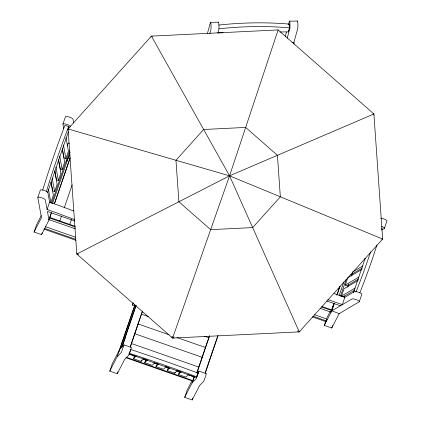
<?xml version="1.0" encoding="UTF-8"?>
<svg xmlns="http://www.w3.org/2000/svg" width="421" height="421" viewBox="0 0 421 421"><rect width="100%" height="100%" fill="white"/><g stroke="black" fill="none" stroke-linecap="round" stroke-linejoin="round"><path stroke-width="0.63" d="M124.016 344.883L121.411 352.366L117.159 356.761L109.781 371.112L117.275 373.732L124.648 359.381L128.905 354.987L131.505 347.504L124.016 344.883L119.759 349.277L112.296 363.776L109.781 371.112M198.922 371.101L196.318 378.584L192.065 382.978L184.687 397.329L192.181 399.95L199.554 385.599L203.811 381.205L206.411 373.722L198.922 371.101L197.291 372.785M207.495 33.201L210.447 22.471A3.968 0.41 89.2 0 1 211.005 24.871A3.968 0.41 89.2 0 1 210.832 29.944L209.805 33.659M217.873 32.927L218.725 29.833A3.968 0.41 89.2 0 0 218.904 24.755A3.968 0.41 89.2 0 0 218.341 22.355M285.243 36.48L286.459 32.059M288.543 24.486L289.411 21.334A3.968 0.41 89.2 0 1 289.969 23.734A3.968 0.41 89.2 0 1 289.79 28.807L287.238 38.09M288.938 25.26L289.253 24.113A125.105 41.768 -2.9 0 0 218.82 25.065M279.865 31.985L288.343 31.864L289.448 27.849L289.253 24.113M293.642 43.389L297.689 28.691A3.968 0.41 89.2 0 0 297.863 23.618A3.968 0.41 89.2 0 0 297.305 21.218M278.123 29.923L229.55 175.831L172.584 338.079L76.806 254.021L68.049 128.942L151.439 36.122L278.123 29.923L373.901 113.98L382.657 239.054L299.268 331.88L172.584 338.079M51.494 212.7L48.983 220.036L41.574 234.644L34.08 232.024L41.458 217.673L37.811 197.475L40.327 190.139A3.968 0.853 18.9 0 1 43.916 190.371A3.968 0.853 18.9 0 1 47.852 192.502L49.599 202.185L47.084 209.526L57.888 213.305A171.963 36.848 18.9 0 0 74.891 219.667M63.739 128.526L62.939 124.106L65.455 116.77A3.968 0.853 18.9 0 1 69.044 117.001A3.968 0.853 18.9 0 1 72.98 119.132L73.675 123.006M68.091 129.968L68.67 128.273M34.08 232.024L36.595 224.688L41.316 215.505M47.657 192.329L68.37 131.852M52.062 189.892L52.483 188.661M67.065 146.076L68.123 142.993L69.376 143.387M73.728 210.995A171.963 36.848 18.9 0 1 60.403 205.969L49.599 202.185L50.841 202.575L53.356 195.239L51.036 182.377M51.104 181.972L52.73 190.976L54.609 191.566L57.124 184.23L54.688 170.726M54.877 170.968L56.498 179.972L58.382 180.562L60.892 173.226L58.456 159.722M58.645 159.964L60.271 168.968L62.15 169.558L64.66 162.222L62.224 148.718M62.413 148.955L64.039 157.959L65.918 158.554L68.434 151.213L65.997 137.709M51.594 203.417L69.77 150.344M41.574 234.644L42.2 232.813M67.749 158.217L66.702 161.275L69.96 154.849M52.572 203.469L70.118 152.249M54.404 203.69L70.154 157.696M75.454 227.066L49.504 217.983L51.288 213.063M54.483 203.738L70.023 158.37M59.787 220.909L61.492 215.936M64.26 207.858L72.133 184.861M69.775 224.404L71.481 219.43M134.704 305.883L132.399 305.078L133.236 302.631M118.748 352.014L134.831 305.057M119.354 350.635L135.009 304.915M121.569 347.409L135.978 305.336M121.974 346.988L125.6 336.405A171.963 5.247 -70.7 0 1 136.151 305.43M122.174 346.788L125.774 336.284M117.275 373.732L117.901 371.901M130.331 346.32L142.409 311.051M130.273 347.262L133.089 339.031A171.963 5.247 -70.7 0 1 142.593 311.098M184.687 397.329L187.203 389.993L192.281 380.131M196.686 373.006L209.405 335.884M197.086 372.617L200.507 362.623A171.963 5.247 -70.7 0 1 209.595 335.905M192.181 399.95L192.807 398.113M205.238 372.538L217.741 336.032M205.18 373.48L207.995 365.244A171.963 5.247 -70.7 0 1 218.125 335.49M327.817 299.684A171.963 36.848 18.9 0 0 331.532 300.862L342.336 304.641L344.852 297.305L354.498 291.611A3.968 0.853 18.9 0 1 359.092 292.463A3.968 0.853 18.9 0 1 361.792 294.432L359.276 301.768L339.147 313.645L331.774 327.996L324.281 325.375L325.749 321.097M312.303 316.876L325.891 321.628L326.312 320.407M325.891 321.628L326.912 319.034L314.561 314.708M320.302 308.404L330.801 312.077L332.216 308.714M334.142 303.088L331.59 310.551L321.702 307.088M336.911 295.01L339.889 286.312M330.801 312.077L334.227 303.141M336.989 295.058L339.973 286.359M339.152 295.553L343.804 281.975M340.415 296.284L346.125 279.623M354.803 290.032L343.336 296.794L341.515 296.089L344.031 288.753L358.224 280.375M358.571 279.023L347.109 285.791L345.283 285.085L347.799 277.749L361.992 269.372M331.774 327.996L332.611 325.554M344.062 297.694L344.694 295.847M347.657 287.206L348.709 284.117M351.461 276.097L352.303 273.629M353.466 292.527L365.091 258.583M381.61 230.05L384.405 228.398L386.92 221.062A3.968 0.853 18.9 0 0 385.131 219.478A3.968 0.853 18.9 0 0 380.589 218.152M381.984 239.828L382.368 238.696M117.159 356.761L119.759 349.277M130.531 350.051L129.415 353.261A125.105 8.241 19.2 0 1 196.833 376.853L198.133 373.111A125.105 8.241 19.2 0 0 130.721 349.519M143.235 359.108L141.009 361.407L133.515 358.787L134.167 356.913L135.057 355.992M141.009 361.407L141.335 360.471M154.912 362.581L152.244 365.339L144.75 362.718L145.403 360.844L146.292 359.929M166.148 366.512L163.48 369.27L155.991 366.649L156.638 364.781L157.528 363.86M176.941 370.906L174.715 373.206L167.226 370.58L167.874 368.712L168.763 367.791M174.715 373.206L175.041 372.269M188.624 374.38L185.95 377.137L178.462 374.516L179.109 372.643L180.004 371.722M192.065 382.978L194.065 377.221M125.916 357.729L192.718 381.105L194.418 376.953L188.234 374.785M128.815 353.882L196.233 377.474L197.349 374.269M172.247 336.237L171.81 337.474L173.541 338.079L173.978 336.842M62.019 150.744L62.903 149.018M132.399 305.078L133.289 303.341M326.522 319.797L326.912 319.034M326.796 318.039L330.132 311.635M332.253 307.562L334.374 303.488L331.859 310.824L324.281 325.375M133.515 358.787L136.188 356.024M144.75 362.718L147.424 359.96M155.991 366.649L158.659 363.891M167.226 370.58L169.895 367.822M178.462 374.516L181.13 371.754M194.018 377.363L194.418 376.953M197.533 373.732L198.133 373.111M196.233 377.474L196.833 376.853M364.123 259.331L365.217 258.689M352.33 272.145L362.702 266.025M350.877 274.787L362.339 268.019M345.283 285.085L358.934 277.034M341.515 296.089L355.166 288.038M76.806 254.021L229.55 175.831L373.901 113.98M78.695 254.126L77.527 254.726L76.985 253.642M150.76 36.895L152.397 36.122M299.889 331.206L298.257 331.98L297.721 330.78M210.653 22.302L218.552 22.187M289.616 21.166L297.515 21.05M217.925 32.88L223.141 32.801M292.121 42.337L293.942 42.311L294.005 44.179M68.049 128.942L229.55 175.831L382.657 239.054M69.012 128.242L68.702 126.526L64.939 125.347A125.105 14.493 -72.6 0 0 42.7 190.145M334.048 293.526L344.852 297.305M326.785 301.004L340.421 305.778M321.897 306.483L331.885 309.977M74.696 220.993L47.431 211.447L48.983 220.036M49.799 217.415L75.064 226.256M48.72 219.515L75.285 228.814M313.313 316.324L326.286 320.865M45.447 226.682L75.722 237.281M44.205 228.303L75.712 239.328M43.81 229.066L75.938 240.312M141.356 314.119L148.166 316.503M204.511 336.221L208.848 337.737M138.004 323.902L168.963 334.737M177.009 337.553L205.495 347.52M134.652 333.685L202.143 357.303M131.305 343.468L198.796 367.086M144.05 358.881L145.908 359.534M166.958 366.901L168.816 367.554M177.488 370.585L179.346 371.238M128.858 354.008L135.041 356.171M143.082 358.987L146.176 360.066M154.218 362.881L157.928 364.181M165.969 366.996L168.442 367.859M176.483 370.675L180.193 371.975M132.61 355.556L135.088 356.424M143.756 359.455L145.613 360.108M166.663 367.475L168.521 368.122M177.194 371.159L179.667 372.027M192.055 376.358L193.913 377.011M126.321 357.313L193.118 380.695M339.147 313.645L331.859 310.824L351.988 298.947A3.968 0.853 18.9 0 1 356.582 299.799A3.968 0.853 18.9 0 1 359.276 301.768M151.439 36.122L229.55 175.831L299.268 331.88M373.127 113.375L373.937 115.001M63.482 145.045L65.918 158.554M59.714 156.054L62.15 169.558M55.946 167.058L58.382 180.562M52.172 178.062L54.609 191.566M48.404 189.071L50.841 202.575M47.084 209.526L45.336 199.843A3.968 0.853 18.9 0 0 41.405 197.707A3.968 0.853 18.9 0 0 37.811 197.475M288.28 30.617L288.343 31.864M219.015 28.802A125.105 41.768 -2.9 0 1 289.448 27.849M381.936 228.077A125.105 22.039 -68.8 0 1 381.61 229.256M376.911 245.017A125.105 22.039 -68.8 0 1 359.802 292.911M370.627 251.811A125.105 22.039 -68.8 0 1 355.919 292.1M381.71 226.43A3.968 0.853 18.9 0 1 384.405 228.398M46.273 191.944A125.105 14.493 -72.6 0 1 68.702 126.526M62.939 124.106A3.968 0.853 18.9 0 1 66.534 124.337A3.968 0.853 18.9 0 1 70.465 126.468M203.638 129.489L175.978 160.28L178.883 201.764L210.653 229.65L252.679 227.593L280.339 196.802L277.434 155.317L245.664 127.431L203.638 129.489"/></g></svg>
